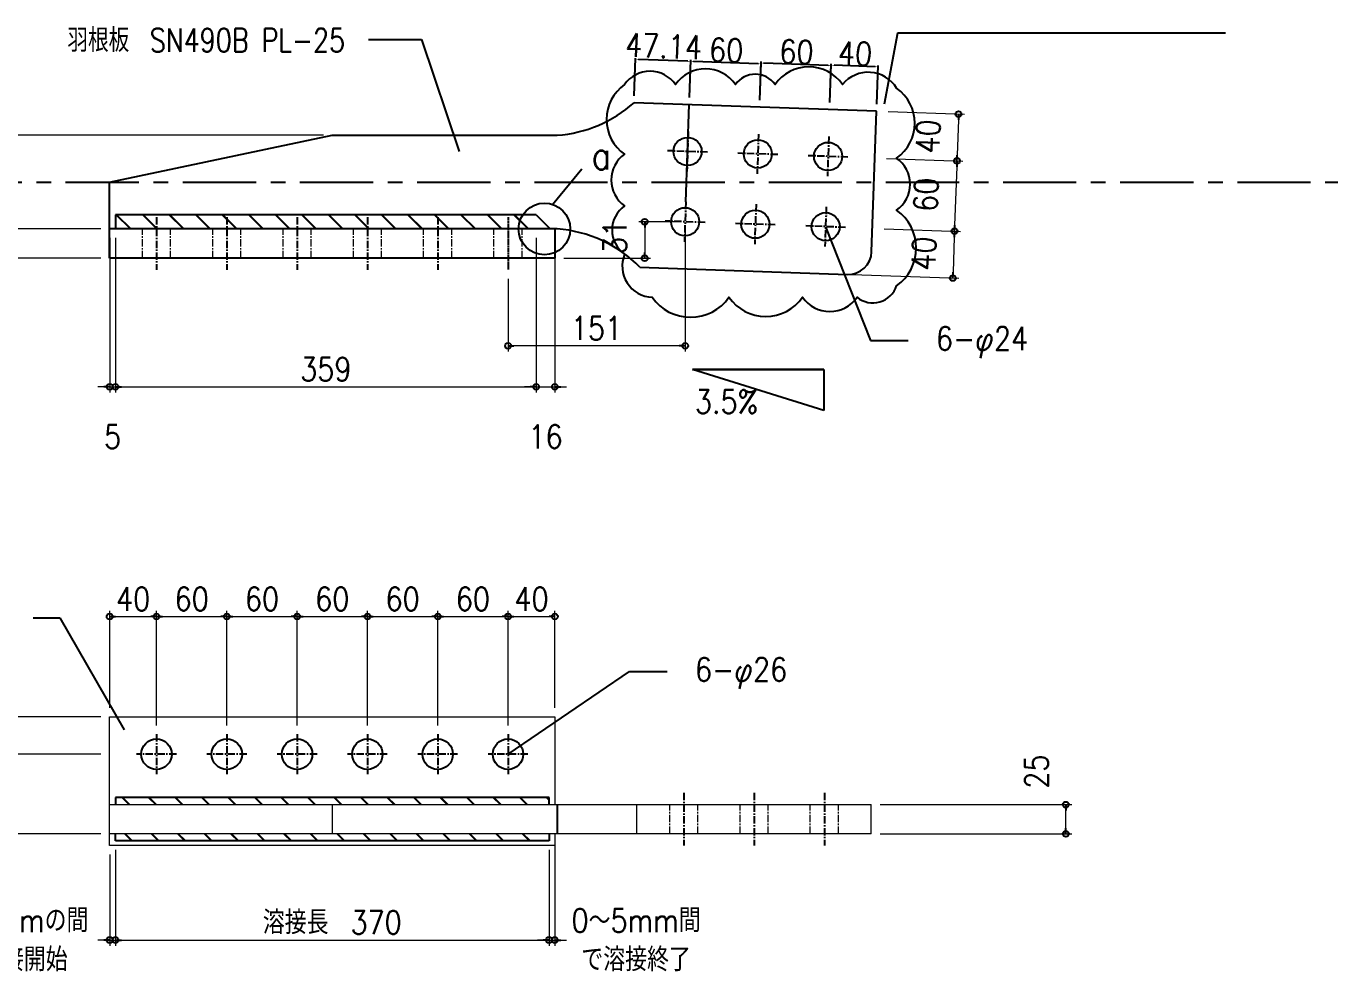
# Model space of a CAD drawing. Extents: x 89504 to 820828, y -112826 to 219894.
# Drawn here: x 811983 to 813096, y -112170 to -111360 of the extents above; entities that cross this region are included whole.
import ezdxf
from ezdxf.enums import TextEntityAlignment as Align

# ---------------------------------------------------------------- set-up
doc = ezdxf.new("R2010")
doc.units = 0
doc.header["$MEASUREMENT"] = 0
for name, pattern in [('CENTER', [2, 1.25, -0.25, 0.25, -0.25]), ('CENTER1', [10, 6.25, -1.25, 1.25, -1.25]), ('DUMMY', [0])]:
    doc.linetypes.add(name, pattern=pattern)
doc.layers.get('0').update_dxf_attribs({"color": 3, "linetype": 'CONTINUOUS'})
doc.layers.get('Defpoints').update_dxf_attribs({"linetype": 'CONTINUOUS'})
for name, color, linetype in [('00_修正第五回', 2, 'CONTINUOUS'), ('寸法', 4, 'CONTINUOUS'), ('金物', 7, 'CONTINUOUS')]:
    doc.layers.add(name, color=color, linetype=linetype)
doc.layers.add('_1-F_ADDL', color=8, linetype='DUMMY', plot=False)
doc.styles.add('DRACAD', font='txt', dxfattribs={"width": 0.85, "bigfont": 'extfont2'})
doc.styles.add('KANJI', font='simplex.shx', dxfattribs={"width": 0.7, "bigfont": 'extfont2.shx'})
doc.styles.add('S020', font='simplex.shx', dxfattribs={"width": 0.8, "height": 100, "bigfont": 'extfont2.shx'})
doc.styles.get("Standard").update_dxf_attribs({"font": 'arial.ttf'})
doc.dimstyles.new('ISO-25', dxfattribs={"dimtxt": 2.5, "dimasz": 2.5, "dimexe": 1.25, "dimexo": 0.625, "dimtad": 1, "dimdec": 4, "dimdsep": 46, "dimtxsty": 'Standard', "dimcen": 2.5, "dimadec": 0, "dimazin": 0, "dimtfac": 1, "dimtdec": 4, "dimtmove": 0, "dimatfit": 3, "dimfxl": 1, "dimtolj": 1, "dimtzin": 0, "dimarcsym": 0})
doc.dimstyles.new('S5', dxfattribs={"dimscale": 5, "dimtxt": 4, "dimasz": 1, "dimexe": 1, "dimexo": 1.5, "dimgap": 1, "dimtad": 1, "dimtxsty": 'KANJI', "dimblk": 'ORIGIN', "dimcen": 0, "dimclrd": 256, "dimclre": 256, "dimclrt": 256, "dimadec": 0, "dimazin": 0, "dimtfac": 1, "dimtmove": 2, "dimatfit": 2, "dimfxl": 1, "dimtolj": 2, "dimlwd": 5, "dimlwe": 5, "dimarcsym": 0})

# ---------------------------------------------------------------- blocks, each defined once
blk = doc.blocks.new('_ORIGIN')
at = {"color": 0, "linetype": 'ByBlock'}
blk.add_line((0, 0), (-1, 0), dxfattribs=at)
blk.add_circle((0, 0), 0.5, dxfattribs=at)
blk = doc.blocks.new('*D235')
at = {"layer": 'Defpoints', "color": 0, "transparency": 16777216}
for p in [(812711.4, -111433), (812710, -111473), (812777.6, -111475.4)]:
    blk.add_point(p, dxfattribs=at)
at = {"layer": '寸法', "lineweight": 5, "transparency": 16777216}
for p, q in [((812718.8, -111433.3), (812784, -111435.6)), ((812778.8, -111440.4), (812777.7, -111470.4)), ((812717.5, -111473.3), (812782.6, -111475.5))]:
    blk.add_line(p, q, dxfattribs=at)
at = {"layer": '寸法', "lineweight": 5, "transparency": 16777216, "xscale": 5, "yscale": 5, "zscale": 5}
for p, rotation in [((812779, -111435.4), 87.99999999978769), ((812777.6, -111475.4), 267.9999999997877)]:
    blk.add_blockref('_ORIGIN', p, dxfattribs=dict(at, rotation=rotation))
at = {"layer": '寸法', "transparency": 16777216, "insert": (812752.9, -111454.5), "char_height": 20, "attachment_point": 5, "rotation": 88, "style": 'DRACAD'}
blk.add_mtext('\\A2;40', dxfattribs=at)
blk = doc.blocks.new('*D236')
at = {"layer": 'Defpoints', "color": 0, "transparency": 16777216}
for p in [(812707.9, -111533), (812664.1, -111571.5), (812774.1, -111575.3)]:
    blk.add_point(p, dxfattribs=at)
at = {"layer": '寸法', "lineweight": 5, "transparency": 16777216}
for p, q in [((812715.4, -111533.2), (812780.5, -111535.5)), ((812775.3, -111540.3), (812774.3, -111570.3)), ((812671.6, -111571.7), (812779.1, -111575.5))]:
    blk.add_line(p, q, dxfattribs=at)
at = {"layer": '寸法', "lineweight": 5, "transparency": 16777216, "xscale": 5, "yscale": 5, "zscale": 5}
for p, rotation in [((812775.5, -111535.3), 87.99999999978769), ((812774.1, -111575.3), 267.9999999997877)]:
    blk.add_blockref('_ORIGIN', p, dxfattribs=dict(at, rotation=rotation))
at = {"layer": '寸法', "transparency": 16777216, "insert": (812749.4, -111554.4), "char_height": 20, "attachment_point": 5, "rotation": 88, "style": 'DRACAD'}
blk.add_mtext('\\A2;40', dxfattribs=at)
blk = doc.blocks.new('*D241')
at = {"layer": 'Defpoints', "color": 0, "transparency": 16777216}
for p in [(812710, -111473), (812707.9, -111533), (812775.5, -111535.3)]:
    blk.add_point(p, dxfattribs=at)
at = {"layer": '寸法', "lineweight": 5, "transparency": 16777216}
for p, q in [((812717.5, -111473.3), (812782.6, -111475.5)), ((812777.4, -111480.4), (812775.6, -111530.3)), ((812715.4, -111533.2), (812780.5, -111535.5))]:
    blk.add_line(p, q, dxfattribs=at)
at = {"layer": '寸法', "lineweight": 5, "transparency": 16777216, "xscale": 5, "yscale": 5, "zscale": 5}
for p, rotation in [((812777.6, -111475.4), 87.99999999978769), ((812775.5, -111535.3), 267.9999999997877)]:
    blk.add_blockref('_ORIGIN', p, dxfattribs=dict(at, rotation=rotation))
at = {"layer": '寸法', "transparency": 16777216, "insert": (812751.2, -111504.2), "char_height": 20, "attachment_point": 5, "rotation": 88, "style": 'DRACAD'}
blk.add_mtext('\\A2;60', dxfattribs=at)
blk = doc.blocks.new('*D242')
at = {"layer": 'Defpoints', "color": 0, "transparency": 16777216}
for p in [(812704.5, -112024.6), (812870.6, -112024.6), (812704.5, -112049.6)]:
    blk.add_point(p, dxfattribs=at)
at = {"layer": '寸法', "lineweight": 5, "transparency": 16777216}
for p, q in [((812712, -112024.6), (812875.6, -112024.6)), ((812870.6, -112044.6), (812870.6, -112029.6)), ((812712, -112049.6), (812875.6, -112049.6))]:
    blk.add_line(p, q, dxfattribs=at)
at = {"layer": '寸法', "lineweight": 5, "transparency": 16777216, "xscale": 5, "yscale": 5, "zscale": 5}
for p, rotation in [((812870.6, -112024.6), 90), ((812870.6, -112049.6), 270)]:
    blk.add_blockref('_ORIGIN', p, dxfattribs=dict(at, rotation=rotation))
at = {"layer": '寸法', "transparency": 16777216, "insert": (812845.6, -111996.4), "char_height": 20, "attachment_point": 5, "rotation": 90, "style": 'DRACAD'}
blk.add_mtext('\\A2;25', dxfattribs=at)
blk = doc.blocks.new('*D243')
at = {"layer": 'Defpoints', "color": 0, "transparency": 16777216}
for p in [(811952.7, -111949.6), (812054.5, -111949.6), (812054.5, -111981.6)]:
    blk.add_point(p, dxfattribs=at)
at = {"layer": '寸法', "lineweight": 5, "transparency": 16777216}
for p, q in [((812047, -111949.6), (811947.7, -111949.6)), ((811952.7, -111976.6), (811952.7, -111954.6)), ((812047, -111981.6), (811947.7, -111981.6))]:
    blk.add_line(p, q, dxfattribs=at)
at = {"layer": '寸法', "lineweight": 5, "transparency": 16777216, "xscale": 5, "yscale": 5, "zscale": 5}
for p, rotation in [((811952.7, -111949.6), 90), ((811952.7, -111981.6), 270)]:
    blk.add_blockref('_ORIGIN', p, dxfattribs=dict(at, rotation=rotation))
at = {"layer": '寸法', "transparency": 16777216, "insert": (811926.4, -111954.5), "char_height": 20, "attachment_point": 5, "rotation": 90, "style": 'DRACAD'}
blk.add_mtext('\\A2;32', dxfattribs=at)
blk = doc.blocks.new('*D244')
at = {"layer": 'Defpoints', "color": 0, "transparency": 16777216}
for p in [(812054.5, -111981.6), (811952.7, -112049.6), (812054.5, -112049.6)]:
    blk.add_point(p, dxfattribs=at)
at = {"layer": '寸法', "lineweight": 5, "transparency": 16777216}
for p, q in [((812047, -111981.6), (811947.7, -111981.6)), ((811952.7, -111986.6), (811952.7, -112044.6)), ((812047, -112049.6), (811947.7, -112049.6))]:
    blk.add_line(p, q, dxfattribs=at)
at = {"layer": '寸法', "lineweight": 5, "transparency": 16777216, "xscale": 5, "yscale": 5, "zscale": 5}
for p, rotation in [((811952.7, -111981.6), 90), ((811952.7, -112049.6), 270)]:
    blk.add_blockref('_ORIGIN', p, dxfattribs=dict(at, rotation=rotation))
at = {"layer": '寸法', "transparency": 16777216, "insert": (811926.4, -112011.1), "char_height": 20, "attachment_point": 5, "rotation": 90, "style": 'DRACAD'}
blk.add_mtext('\\A2;68', dxfattribs=at)
blk = doc.blocks.new('*D272')
at = {"layer": 'Defpoints', "color": 0, "linetype": 'Continuous', "transparency": 16777216}
for p in [(812054.5, -112059.6), (812059.5, -112059.6), (812059.5, -112140.1)]:
    blk.add_point(p, dxfattribs=at)
at = {"layer": '寸法', "linetype": 'Continuous', "lineweight": 5, "transparency": 16777216}
for p, q in [((812054.5, -112067.1), (812054.5, -112145.1)), ((812059.5, -112067.1), (812059.5, -112145.1)), ((812049.5, -112140.1), (812044.5, -112140.1)), ((812054.5, -112140.1), (812059.5, -112140.1)), ((812064.5, -112140.1), (812069.5, -112140.1))]:
    blk.add_line(p, q, dxfattribs=at)
at = {"layer": '寸法', "linetype": 'Continuous', "lineweight": 5, "transparency": 16777216, "xscale": 5, "yscale": 5, "zscale": 5}
blk.add_blockref('_ORIGIN', (812054.5, -112140.1), dxfattribs=at)
at = {"layer": '寸法', "linetype": 'Continuous', "lineweight": 5, "transparency": 16777216, "xscale": 5, "yscale": 5, "zscale": 5, "rotation": 180}
blk.add_blockref('_ORIGIN', (812059.5, -112140.1), dxfattribs=at)
at = {"layer": '寸法', "linetype": 'Continuous', "transparency": 16777216, "insert": (811971.9, -112140.1), "char_height": 20, "attachment_point": 5, "style": 'DRACAD'}
blk.add_mtext('\\A2;0～5mmの間\\Pで溶接開始', dxfattribs=at)
blk = doc.blocks.new('*D273')
at = {"layer": 'Defpoints', "color": 0, "linetype": 'Continuous', "transparency": 16777216}
for p in [(812059.5, -112055.6), (812429.5, -112055.6), (812429.5, -112140.1)]:
    blk.add_point(p, dxfattribs=at)
at = {"layer": '寸法', "linetype": 'Continuous', "lineweight": 5, "transparency": 16777216}
for p, q in [((812059.5, -112063.1), (812059.5, -112145.1)), ((812429.5, -112063.1), (812429.5, -112145.1)), ((812064.5, -112140.1), (812424.5, -112140.1))]:
    blk.add_line(p, q, dxfattribs=at)
at = {"layer": '寸法', "linetype": 'Continuous', "lineweight": 5, "transparency": 16777216, "xscale": 5, "yscale": 5, "zscale": 5, "rotation": 180}
blk.add_blockref('_ORIGIN', (812059.5, -112140.1), dxfattribs=at)
at = {"layer": '寸法', "linetype": 'Continuous', "lineweight": 5, "transparency": 16777216, "xscale": 5, "yscale": 5, "zscale": 5}
blk.add_blockref('_ORIGIN', (812429.5, -112140.1), dxfattribs=at)
at = {"layer": '寸法', "linetype": 'Continuous', "transparency": 16777216, "insert": (812244.5, -112125.1), "char_height": 20, "attachment_point": 5, "style": 'DRACAD'}
blk.add_mtext('\\A2;溶接長\u3000370', dxfattribs=at)
blk = doc.blocks.new('*D274')
at = {"layer": 'Defpoints', "color": 0, "linetype": 'Continuous', "transparency": 16777216}
for p in [(812429.5, -112055.6), (812434.5, -112049.6), (812434.5, -112140.1)]:
    blk.add_point(p, dxfattribs=at)
at = {"layer": '寸法', "linetype": 'Continuous', "lineweight": 5, "transparency": 16777216}
for p, q in [((812429.5, -112063.1), (812429.5, -112145.1)), ((812434.5, -112057.1), (812434.5, -112145.1)), ((812424.5, -112140.1), (812419.5, -112140.1)), ((812429.5, -112140.1), (812434.5, -112140.1)), ((812439.5, -112140.1), (812444.5, -112140.1))]:
    blk.add_line(p, q, dxfattribs=at)
at = {"layer": '寸法', "linetype": 'Continuous', "lineweight": 5, "transparency": 16777216, "xscale": 5, "yscale": 5, "zscale": 5}
blk.add_blockref('_ORIGIN', (812429.5, -112140.1), dxfattribs=at)
at = {"layer": '寸法', "linetype": 'Continuous', "lineweight": 5, "transparency": 16777216, "xscale": 5, "yscale": 5, "zscale": 5, "rotation": 180}
blk.add_blockref('_ORIGIN', (812434.5, -112140.1), dxfattribs=at)
at = {"layer": '寸法', "linetype": 'Continuous', "transparency": 16777216, "insert": (812503.8, -112140.1), "char_height": 20, "attachment_point": 5, "style": 'DRACAD'}
blk.add_mtext('\\A2;0～5mm間\\Pで溶接終了', dxfattribs=at)
blk = doc.blocks.new('*D278')
at = {"layer": 'Defpoints', "color": 0, "linetype": 'Continuous', "transparency": 16777216}
for p in [(812094.5, -111864.1), (812054.5, -111949.6), (812094.5, -111964.6)]:
    blk.add_point(p, dxfattribs=at)
at = {"layer": '寸法', "linetype": 'Continuous', "lineweight": 5, "transparency": 16777216}
for p, q in [((812054.5, -111942.1), (812054.5, -111859.1)), ((812059.5, -111864.1), (812089.5, -111864.1)), ((812094.5, -111957.1), (812094.5, -111859.1))]:
    blk.add_line(p, q, dxfattribs=at)
at = {"layer": '寸法', "linetype": 'Continuous', "lineweight": 5, "transparency": 16777216, "xscale": 5, "yscale": 5, "zscale": 5, "rotation": 180}
blk.add_blockref('_ORIGIN', (812054.5, -111864.1), dxfattribs=at)
at = {"layer": '寸法', "linetype": 'Continuous', "lineweight": 5, "transparency": 16777216, "xscale": 5, "yscale": 5, "zscale": 5}
blk.add_blockref('_ORIGIN', (812094.5, -111864.1), dxfattribs=at)
at = {"layer": '寸法', "linetype": 'Continuous', "transparency": 16777216, "insert": (812074.5, -111849.1), "char_height": 20, "attachment_point": 5, "style": 'DRACAD'}
blk.add_mtext('\\A2;40', dxfattribs=at)
blk = doc.blocks.new('*D279')
at = {"layer": 'Defpoints', "color": 0, "linetype": 'Continuous', "transparency": 16777216}
for p in [(812154.5, -111864.1), (812094.5, -111964.6), (812154.5, -111964.6)]:
    blk.add_point(p, dxfattribs=at)
at = {"layer": '寸法', "linetype": 'Continuous', "lineweight": 5, "transparency": 16777216}
for p, q in [((812094.5, -111957.1), (812094.5, -111859.1)), ((812099.5, -111864.1), (812149.5, -111864.1)), ((812154.5, -111957.1), (812154.5, -111859.1))]:
    blk.add_line(p, q, dxfattribs=at)
at = {"layer": '寸法', "linetype": 'Continuous', "lineweight": 5, "transparency": 16777216, "xscale": 5, "yscale": 5, "zscale": 5, "rotation": 180}
blk.add_blockref('_ORIGIN', (812094.5, -111864.1), dxfattribs=at)
at = {"layer": '寸法', "linetype": 'Continuous', "lineweight": 5, "transparency": 16777216, "xscale": 5, "yscale": 5, "zscale": 5}
blk.add_blockref('_ORIGIN', (812154.5, -111864.1), dxfattribs=at)
at = {"layer": '寸法', "linetype": 'Continuous', "transparency": 16777216, "insert": (812124.5, -111849.1), "char_height": 20, "attachment_point": 5, "style": 'DRACAD'}
blk.add_mtext('\\A2;60', dxfattribs=at)
blk = doc.blocks.new('*D280')
at = {"layer": 'Defpoints', "color": 0, "linetype": 'Continuous', "transparency": 16777216}
for p in [(812214.5, -111864.1), (812154.5, -111964.6), (812214.5, -111964.6)]:
    blk.add_point(p, dxfattribs=at)
at = {"layer": '寸法', "linetype": 'Continuous', "lineweight": 5, "transparency": 16777216}
for p, q in [((812154.5, -111957.1), (812154.5, -111859.1)), ((812159.5, -111864.1), (812209.5, -111864.1)), ((812214.5, -111957.1), (812214.5, -111859.1))]:
    blk.add_line(p, q, dxfattribs=at)
at = {"layer": '寸法', "linetype": 'Continuous', "lineweight": 5, "transparency": 16777216, "xscale": 5, "yscale": 5, "zscale": 5, "rotation": 180}
blk.add_blockref('_ORIGIN', (812154.5, -111864.1), dxfattribs=at)
at = {"layer": '寸法', "linetype": 'Continuous', "lineweight": 5, "transparency": 16777216, "xscale": 5, "yscale": 5, "zscale": 5}
blk.add_blockref('_ORIGIN', (812214.5, -111864.1), dxfattribs=at)
at = {"layer": '寸法', "linetype": 'Continuous', "transparency": 16777216, "insert": (812184.5, -111849.1), "char_height": 20, "attachment_point": 5, "style": 'DRACAD'}
blk.add_mtext('\\A2;60', dxfattribs=at)
blk = doc.blocks.new('*D281')
at = {"layer": 'Defpoints', "color": 0, "linetype": 'Continuous', "transparency": 16777216}
for p in [(812274.5, -111864.1), (812214.5, -111964.6), (812274.5, -111964.6)]:
    blk.add_point(p, dxfattribs=at)
at = {"layer": '寸法', "linetype": 'Continuous', "lineweight": 5, "transparency": 16777216}
for p, q in [((812214.5, -111957.1), (812214.5, -111859.1)), ((812219.5, -111864.1), (812269.5, -111864.1)), ((812274.5, -111957.1), (812274.5, -111859.1))]:
    blk.add_line(p, q, dxfattribs=at)
at = {"layer": '寸法', "linetype": 'Continuous', "lineweight": 5, "transparency": 16777216, "xscale": 5, "yscale": 5, "zscale": 5, "rotation": 180}
blk.add_blockref('_ORIGIN', (812214.5, -111864.1), dxfattribs=at)
at = {"layer": '寸法', "linetype": 'Continuous', "lineweight": 5, "transparency": 16777216, "xscale": 5, "yscale": 5, "zscale": 5}
blk.add_blockref('_ORIGIN', (812274.5, -111864.1), dxfattribs=at)
at = {"layer": '寸法', "linetype": 'Continuous', "transparency": 16777216, "insert": (812244.5, -111849.1), "char_height": 20, "attachment_point": 5, "style": 'DRACAD'}
blk.add_mtext('\\A2;60', dxfattribs=at)
blk = doc.blocks.new('*D282')
at = {"layer": 'Defpoints', "color": 0, "linetype": 'Continuous', "transparency": 16777216}
for p in [(812334.5, -111864.1), (812274.5, -111964.6), (812334.5, -111964.6)]:
    blk.add_point(p, dxfattribs=at)
at = {"layer": '寸法', "linetype": 'Continuous', "lineweight": 5, "transparency": 16777216}
for p, q in [((812274.5, -111957.1), (812274.5, -111859.1)), ((812279.5, -111864.1), (812329.5, -111864.1)), ((812334.5, -111957.1), (812334.5, -111859.1))]:
    blk.add_line(p, q, dxfattribs=at)
at = {"layer": '寸法', "linetype": 'Continuous', "lineweight": 5, "transparency": 16777216, "xscale": 5, "yscale": 5, "zscale": 5, "rotation": 180}
blk.add_blockref('_ORIGIN', (812274.5, -111864.1), dxfattribs=at)
at = {"layer": '寸法', "linetype": 'Continuous', "lineweight": 5, "transparency": 16777216, "xscale": 5, "yscale": 5, "zscale": 5}
blk.add_blockref('_ORIGIN', (812334.5, -111864.1), dxfattribs=at)
at = {"layer": '寸法', "linetype": 'Continuous', "transparency": 16777216, "insert": (812304.5, -111849.1), "char_height": 20, "attachment_point": 5, "style": 'DRACAD'}
blk.add_mtext('\\A2;60', dxfattribs=at)
blk = doc.blocks.new('*D283')
at = {"layer": 'Defpoints', "color": 0, "linetype": 'Continuous', "transparency": 16777216}
for p in [(812394.5, -111864.1), (812334.5, -111964.6), (812394.5, -111964.6)]:
    blk.add_point(p, dxfattribs=at)
at = {"layer": '寸法', "linetype": 'Continuous', "lineweight": 5, "transparency": 16777216}
for p, q in [((812334.5, -111957.1), (812334.5, -111859.1)), ((812339.5, -111864.1), (812389.5, -111864.1)), ((812394.5, -111957.1), (812394.5, -111859.1))]:
    blk.add_line(p, q, dxfattribs=at)
at = {"layer": '寸法', "linetype": 'Continuous', "lineweight": 5, "transparency": 16777216, "xscale": 5, "yscale": 5, "zscale": 5, "rotation": 180}
blk.add_blockref('_ORIGIN', (812334.5, -111864.1), dxfattribs=at)
at = {"layer": '寸法', "linetype": 'Continuous', "lineweight": 5, "transparency": 16777216, "xscale": 5, "yscale": 5, "zscale": 5}
blk.add_blockref('_ORIGIN', (812394.5, -111864.1), dxfattribs=at)
at = {"layer": '寸法', "linetype": 'Continuous', "transparency": 16777216, "insert": (812364.5, -111849.1), "char_height": 20, "attachment_point": 5, "style": 'DRACAD'}
blk.add_mtext('\\A2;60', dxfattribs=at)
blk = doc.blocks.new('*D284')
at = {"layer": 'Defpoints', "color": 0, "linetype": 'Continuous', "transparency": 16777216}
for p in [(812434.5, -111864.1), (812434.5, -111949.6), (812394.5, -111964.6)]:
    blk.add_point(p, dxfattribs=at)
at = {"layer": '寸法', "linetype": 'Continuous', "lineweight": 5, "transparency": 16777216}
for p, q in [((812394.5, -111957.1), (812394.5, -111859.1)), ((812399.5, -111864.1), (812429.5, -111864.1)), ((812434.5, -111942.1), (812434.5, -111859.1))]:
    blk.add_line(p, q, dxfattribs=at)
at = {"layer": '寸法', "linetype": 'Continuous', "lineweight": 5, "transparency": 16777216, "xscale": 5, "yscale": 5, "zscale": 5, "rotation": 180}
blk.add_blockref('_ORIGIN', (812394.5, -111864.1), dxfattribs=at)
at = {"layer": '寸法', "linetype": 'Continuous', "lineweight": 5, "transparency": 16777216, "xscale": 5, "yscale": 5, "zscale": 5}
blk.add_blockref('_ORIGIN', (812434.5, -111864.1), dxfattribs=at)
at = {"layer": '寸法', "linetype": 'Continuous', "transparency": 16777216, "insert": (812414.5, -111849.1), "char_height": 20, "attachment_point": 5, "style": 'DRACAD'}
blk.add_mtext('\\A2;40', dxfattribs=at)
blk = doc.blocks.new('*D285')
at = {"layer": 'Defpoints', "color": 0, "linetype": 'Continuous', "transparency": 16777216}
for p in [(812054.5, -111533.4), (812059.5, -111552.4), (812059.5, -111668.1)]:
    blk.add_point(p, dxfattribs=at)
at = {"layer": '寸法', "linetype": 'Continuous', "lineweight": 5, "transparency": 16777216}
for p, q in [((812054.5, -111540.9), (812054.5, -111673.1)), ((812059.5, -111559.9), (812059.5, -111673.1)), ((812049.5, -111668.1), (812044.5, -111668.1)), ((812054.5, -111668.1), (812059.5, -111668.1)), ((812064.5, -111668.1), (812069.5, -111668.1))]:
    blk.add_line(p, q, dxfattribs=at)
at = {"layer": '寸法', "linetype": 'Continuous', "lineweight": 5, "transparency": 16777216, "xscale": 5, "yscale": 5, "zscale": 5}
blk.add_blockref('_ORIGIN', (812054.5, -111668.1), dxfattribs=at)
at = {"layer": '寸法', "linetype": 'Continuous', "lineweight": 5, "transparency": 16777216, "xscale": 5, "yscale": 5, "zscale": 5, "rotation": 180}
blk.add_blockref('_ORIGIN', (812059.5, -111668.1), dxfattribs=at)
at = {"layer": '寸法', "linetype": 'Continuous', "transparency": 16777216, "insert": (812057, -111710.6), "char_height": 20, "attachment_point": 5, "style": 'DRACAD'}
blk.add_mtext('\\A2;5', dxfattribs=at)
blk = doc.blocks.new('*D286')
at = {"layer": 'Defpoints', "color": 0, "linetype": 'Continuous', "transparency": 16777216}
for p in [(812059.5, -111533.4), (812418.5, -111533.4), (812418.5, -111668.1)]:
    blk.add_point(p, dxfattribs=at)
at = {"layer": '寸法', "linetype": 'Continuous', "lineweight": 5, "transparency": 16777216}
for p, q in [((812059.5, -111540.9), (812059.5, -111673.1)), ((812418.5, -111540.9), (812418.5, -111673.1)), ((812064.5, -111668.1), (812413.5, -111668.1))]:
    blk.add_line(p, q, dxfattribs=at)
at = {"layer": '寸法', "linetype": 'Continuous', "lineweight": 5, "transparency": 16777216, "xscale": 5, "yscale": 5, "zscale": 5, "rotation": 180}
blk.add_blockref('_ORIGIN', (812059.5, -111668.1), dxfattribs=at)
at = {"layer": '寸法', "linetype": 'Continuous', "lineweight": 5, "transparency": 16777216, "xscale": 5, "yscale": 5, "zscale": 5}
blk.add_blockref('_ORIGIN', (812418.5, -111668.1), dxfattribs=at)
at = {"layer": '寸法', "linetype": 'Continuous', "transparency": 16777216, "insert": (812239, -111653.1), "char_height": 20, "attachment_point": 5, "style": 'DRACAD'}
blk.add_mtext('\\A2;359', dxfattribs=at)
blk = doc.blocks.new('*D287')
at = {"layer": 'Defpoints', "color": 0, "linetype": 'Continuous', "transparency": 16777216}
for p in [(812418.5, -111533.4), (812434.5, -111533.4), (812434.5, -111668.1)]:
    blk.add_point(p, dxfattribs=at)
at = {"layer": '寸法', "linetype": 'Continuous', "lineweight": 5, "transparency": 16777216}
for p, q in [((812418.5, -111540.9), (812418.5, -111673.1)), ((812434.5, -111540.9), (812434.5, -111673.1)), ((812413.5, -111668.1), (812408.5, -111668.1)), ((812418.5, -111668.1), (812434.5, -111668.1)), ((812439.5, -111668.1), (812444.5, -111668.1))]:
    blk.add_line(p, q, dxfattribs=at)
at = {"layer": '寸法', "linetype": 'Continuous', "lineweight": 5, "transparency": 16777216, "xscale": 5, "yscale": 5, "zscale": 5}
blk.add_blockref('_ORIGIN', (812418.5, -111668.1), dxfattribs=at)
at = {"layer": '寸法', "linetype": 'Continuous', "lineweight": 5, "transparency": 16777216, "xscale": 5, "yscale": 5, "zscale": 5, "rotation": 180}
blk.add_blockref('_ORIGIN', (812434.5, -111668.1), dxfattribs=at)
at = {"layer": '寸法', "linetype": 'Continuous', "transparency": 16777216, "insert": (812426.5, -111710.6), "char_height": 20, "attachment_point": 5, "style": 'DRACAD'}
blk.add_mtext('\\A2;16', dxfattribs=at)
blk = doc.blocks.new('*D254')
at = {"layer": 'Defpoints', "color": 0, "transparency": 16777216}
for p in [(812545.6, -111527.3), (812394.5, -111568.4), (812394.5, -111633.1)]:
    blk.add_point(p, dxfattribs=at)
at = {"layer": '寸法', "lineweight": 5, "transparency": 16777216}
for p, q in [((812545.6, -111534.8), (812545.6, -111638.1)), ((812394.5, -111575.9), (812394.5, -111638.1)), ((812540.6, -111633.1), (812399.5, -111633.1))]:
    blk.add_line(p, q, dxfattribs=at)
at = {"layer": '寸法', "lineweight": 5, "transparency": 16777216, "xscale": 5, "yscale": 5, "zscale": 5, "rotation": 180}
blk.add_blockref('_ORIGIN', (812394.5, -111633.1), dxfattribs=at)
at = {"layer": '寸法', "lineweight": 5, "transparency": 16777216, "xscale": 5, "yscale": 5, "zscale": 5}
blk.add_blockref('_ORIGIN', (812545.6, -111633.1), dxfattribs=at)
at = {"layer": '寸法', "transparency": 16777216, "insert": (812470, -111618.1), "char_height": 20, "attachment_point": 5, "style": 'DRACAD'}
blk.add_mtext('\\A2;151', dxfattribs=at)
blk = doc.blocks.new('*D255')
at = {"layer": 'Defpoints', "color": 0, "transparency": 16777216}
for p in [(812545.6, -111527.3), (812434.5, -111558.4), (812511.1, -111558.4)]:
    blk.add_point(p, dxfattribs=at)
at = {"layer": '寸法', "lineweight": 5, "transparency": 16777216}
for p, q in [((812538.1, -111527.3), (812506.1, -111527.3)), ((812511.1, -111532.3), (812511.1, -111553.4)), ((812442, -111558.4), (812516.1, -111558.4))]:
    blk.add_line(p, q, dxfattribs=at)
at = {"layer": '寸法', "lineweight": 5, "transparency": 16777216, "xscale": 5, "yscale": 5, "zscale": 5}
for p, rotation in [((812511.1, -111527.3), 90), ((812511.1, -111558.4), 270)]:
    blk.add_blockref('_ORIGIN', p, dxfattribs=dict(at, rotation=rotation))
at = {"layer": '寸法', "transparency": 16777216, "insert": (812485.6, -111540.2), "char_height": 20, "attachment_point": 5, "rotation": 90, "style": 'DRACAD'}
blk.add_mtext('\\A2;31', dxfattribs=at)
blk = doc.blocks.new('*D270')
at = {"layer": 'Defpoints', "color": 0, "transparency": 16777216}
for p in [(811952.7, -111453.4), (812244.5, -111453.4), (812054.5, -111533.4)]:
    blk.add_point(p, dxfattribs=at)
at = {"layer": '寸法', "lineweight": 5, "transparency": 16777216}
for p, q in [((812237, -111453.4), (811947.7, -111453.4)), ((811952.7, -111528.4), (811952.7, -111458.4)), ((812047, -111533.4), (811947.7, -111533.4))]:
    blk.add_line(p, q, dxfattribs=at)
at = {"layer": '寸法', "lineweight": 5, "transparency": 16777216, "xscale": 5, "yscale": 5, "zscale": 5}
for p, rotation in [((811952.7, -111453.4), 90), ((811952.7, -111533.4), 270)]:
    blk.add_blockref('_ORIGIN', p, dxfattribs=dict(at, rotation=rotation))
at = {"layer": '寸法', "transparency": 16777216, "insert": (811926.4, -111459.5), "char_height": 20, "attachment_point": 5, "rotation": 90, "style": 'DRACAD'}
blk.add_mtext('\\A2;80', dxfattribs=at)
blk = doc.blocks.new('*D271')
at = {"layer": 'Defpoints', "color": 0, "transparency": 16777216}
for p in [(811952.7, -111533.4), (812054.5, -111533.4), (812054.5, -111558.4)]:
    blk.add_point(p, dxfattribs=at)
at = {"layer": '寸法', "lineweight": 5, "transparency": 16777216}
for p, q in [((812047, -111533.4), (811947.7, -111533.4)), ((811952.7, -111553.4), (811952.7, -111538.4)), ((812047, -111558.4), (811947.7, -111558.4))]:
    blk.add_line(p, q, dxfattribs=at)
at = {"layer": '寸法', "lineweight": 5, "transparency": 16777216, "xscale": 5, "yscale": 5, "zscale": 5}
for p, rotation in [((811952.7, -111533.4), 90), ((811952.7, -111558.4), 270)]:
    blk.add_blockref('_ORIGIN', p, dxfattribs=dict(at, rotation=rotation))
at = {"layer": '寸法', "transparency": 16777216, "insert": (811927.7, -111564.2), "char_height": 20, "attachment_point": 5, "rotation": 90, "style": 'DRACAD'}
blk.add_mtext('\\A2;25', dxfattribs=at)
blk = doc.blocks.new('*D335')
at = {"layer": 'Defpoints', "color": 0, "transparency": 16777216}
for p in [(812670.4, -111393.7), (812669, -111431.5), (812709, -111432.9)]:
    blk.add_point(p, dxfattribs=at)
at = {"layer": '寸法', "color": 0, "lineweight": -2, "transparency": 16777216}
for p, q in [((812669.2, -111425.5), (812670.4, -111392.5)), ((812707.8, -111395), (812672.8, -111393.8)), ((812709.2, -111426.9), (812710.4, -111393.9))]:
    blk.add_line(p, q, dxfattribs=at)
at = {"layer": '寸法', "color": 0, "transparency": 16777216}
for points in [[(812672.9, -111393.4), (812672.8, -111394.2), (812670.4, -111393.7)], [(812707.8, -111394.6), (812707.8, -111395.4), (812710.3, -111395.1)]]:
    blk.add_solid(points, dxfattribs=at)
at = {"layer": '寸法', "color": 0, "transparency": 16777216, "insert": (812690.7, -111383.8), "char_height": 20, "attachment_point": 5, "rotation": 358, "style": 'DRACAD'}
blk.add_mtext('\\A1;40', dxfattribs=at)
blk = doc.blocks.new('*D336')
at = {"layer": 'Defpoints', "color": 0, "transparency": 16777216}
for p in [(812610.4, -111391.9), (812609.1, -111429.4), (812669, -111431.5)]:
    blk.add_point(p, dxfattribs=at)
at = {"layer": '寸法', "color": 0, "lineweight": -2, "transparency": 16777216}
for p, q in [((812609.3, -111423.5), (812610.4, -111390.6)), ((812667.8, -111393.9), (812612.9, -111391.9)), ((812669.2, -111425.5), (812670.4, -111392.7))]:
    blk.add_line(p, q, dxfattribs=at)
at = {"layer": '寸法', "color": 0, "transparency": 16777216}
for points in [[(812612.9, -111391.5), (812612.9, -111392.4), (812610.4, -111391.9)], [(812667.9, -111393.4), (812667.8, -111394.3), (812670.3, -111393.9)]]:
    blk.add_solid(points, dxfattribs=at)
at = {"layer": '寸法', "color": 0, "transparency": 16777216, "insert": (812640.7, -111382.3), "char_height": 20, "attachment_point": 5, "rotation": 358, "style": 'DRACAD'}
blk.add_mtext('\\A1;60', dxfattribs=at)
blk = doc.blocks.new('*D337')
at = {"layer": 'Defpoints', "color": 0, "transparency": 16777216}
for p in [(812550.4, -111390.5), (812549.1, -111427.4), (812609.1, -111429.4)]:
    blk.add_point(p, dxfattribs=at)
at = {"layer": '寸法', "color": 0, "lineweight": -2, "transparency": 16777216}
for p, q in [((812549.3, -111421.4), (812550.4, -111389.2)), ((812607.9, -111392.5), (812552.9, -111390.6)), ((812609.3, -111423.5), (812610.4, -111391.3))]:
    blk.add_line(p, q, dxfattribs=at)
at = {"layer": '寸法', "color": 0, "transparency": 16777216}
for points in [[(812552.9, -111390.1), (812552.9, -111391), (812550.4, -111390.5)], [(812607.9, -111392.1), (812607.8, -111392.9), (812610.4, -111392.6)]]:
    blk.add_solid(points, dxfattribs=at)
at = {"layer": '寸法', "color": 0, "transparency": 16777216, "insert": (812580.7, -111380.9), "char_height": 20, "attachment_point": 5, "rotation": 358, "style": 'DRACAD'}
blk.add_mtext('\\A1;60', dxfattribs=at)
blk = doc.blocks.new('*D338')
at = {"layer": 'Defpoints', "color": 0, "transparency": 16777216}
for p in [(812503.3, -111388.8), (812502, -111425.7), (812549.1, -111427.4)]:
    blk.add_point(p, dxfattribs=at)
at = {"layer": '寸法', "color": 0, "lineweight": -2, "transparency": 16777216}
for p, q in [((812502.2, -111419.7), (812503.3, -111387.6)), ((812547.9, -111390.4), (812505.8, -111388.9)), ((812549.3, -111421.4), (812550.4, -111389.2))]:
    blk.add_line(p, q, dxfattribs=at)
at = {"layer": '寸法', "color": 0, "transparency": 16777216}
for points in [[(812505.8, -111388.5), (812505.8, -111389.3), (812503.3, -111388.8)], [(812547.9, -111390), (812547.9, -111390.8), (812550.4, -111390.5)]]:
    blk.add_solid(points, dxfattribs=at)
at = {"layer": '寸法', "color": 0, "transparency": 16777216, "insert": (812527.3, -111377.5), "char_height": 20, "attachment_point": 5, "rotation": 358, "style": 'DRACAD'}
blk.add_mtext('\\A1;47.14', dxfattribs=at)

msp = doc.modelspace()

# ---------------------------------------------------------------- hatches: boundary and pattern name
at = {"layer": '金物', "ltscale": 6}
h = msp.add_hatch(dxfattribs=at)
h.set_pattern_fill('JIS_LC_20', color=256, scale=0.8, angle=90)
h.set_pattern_definition([(135, (810150.459, -114612.432), (-11.31371, -11.31371), []), (135, (810150.459, -114612.112), (-11.31371, -11.31371), [])])
h.paths.add_polyline_path([(812238.45897, -111533.43157), (812059.45897, -111533.43157), (812059.45897, -111521.43157), (812238.45897, -111521.43157)])
h.paths.add_polyline_path([(812418.45897, -111533.43157), (812238.45897, -111533.43157), (812238.45897, -111521.43157), (812418.45897, -111521.43157)])
h.paths.add_polyline_path([(812416.45897, -111533.43157), (812418.45897, -111527.43157)], flags=17)
h = msp.add_hatch(dxfattribs=at)
h.set_pattern_fill('JIS_LC_20', color=256, scale=0.8, angle=90)
h.set_pattern_definition([(135, (810149.459, -115103.574), (-11.31371, -11.31371), []), (135, (810149.459, -115103.254), (-11.31371, -11.31371), [])])
h.paths.add_polyline_path([(812237.45897, -112024.57408), (812059.45897, -112024.57408), (812059.45897, -112018.57408), (812237.45897, -112018.57408)])
h.paths.add_polyline_path([(812420.45897, -112024.57408), (812237.45897, -112024.57408), (812237.45897, -112018.57408), (812420.45897, -112018.57408)])
h.paths.add_polyline_path([(812429.45897, -112024.57408), (812420.45897, -112024.57408), (812420.45897, -112018.57408), (812429.45897, -112018.57408)])
h = msp.add_hatch(dxfattribs=at)
h.set_pattern_fill('JIS_LC_20', color=256, scale=0.8, angle=90)
h.set_pattern_definition([(135, (810149.459, -115109.574), (-11.31371, -11.31371), []), (135, (810149.459, -115109.254), (-11.31371, -11.31371), [])])
h.paths.add_polyline_path([(812237.45897, -112049.57408), (812059.45897, -112049.57408), (812059.45897, -112055.57408), (812237.45897, -112055.57408)])
h.paths.add_polyline_path([(812420.45897, -112049.57408), (812237.45897, -112049.57408), (812237.45897, -112055.57408), (812420.45897, -112055.57408)])
h.paths.add_polyline_path([(812429.45897, -112049.57408), (812420.45897, -112049.57408), (812420.45897, -112055.57408), (812429.45897, -112055.57408)])

# ---------------------------------------------------------------- linework, layer by layer
at = {"layer": '00_修正第五回'}
for p, q in [((812726.87523, -111366.45498), (812715.6187, -111426.96752)), ((813006.69192, -111366.45498), (812726.87523, -111366.45498)), ((812665.54034, -111531.47978), (812703.84136, -111628.6888)), ((812703.84136, -111628.6888), (812735.98875, -111628.6888))]:
    msp.add_line(p, q, dxfattribs=at)
msp.add_lwpolyline([(812493.99863, -111410.20671, 0.52056705), (812493.99863, -111469.68525, 0.52056705), (812493.99863, -111513.75703, 0.52056705), (812493.99863, -111554.91836, 0.52056705), (812517.50863, -111591.76074, 0.52056705), (812583.03086, -111591.76074, 0.52056705), (812645.78098, -111591.76074, 0.52056705), (812692.42344, -111591.76074, 0.52056705), (812726.12605, -111581.91648, 0.52056705), (812726.12605, -111517.41867, 0.52056705), (812726.12605, -111472.98575, 0.52056705), (812726.12605, -111413.40752, 0.52056705), (812679.98555, -111410.20671, 0.52056705), (812622.34117, -111410.20671, 0.52056705), (812588.61211, -111410.20671, 0.52056705), (812537.44071, -111410.20671, 0.52056705)], format="xyb", close=True, dxfattribs=at)
for centre in [(812547.70741, -111467.32839), (812607.67086, -111469.42236), (812667.63431, -111471.51633), (812545.61344, -111527.29184), (812605.57689, -111529.38581), (812665.54034, -111531.47978)]:
    msp.add_circle(centre, 12, dxfattribs=at)
at = {"layer": '_1-F_ADDL'}
msp.add_line((812546.20673, -111510.3022), (812549.10339, -111427.35276), dxfattribs=at)
at = {"layer": '寸法'}
for p, q in [((812275.26294, -111371.85847), (812320.76362, -111371.85847)), ((812320.76362, -111371.85847), (812352.88153, -111467.47046)), ((811989.27252, -111865.13396), (812012.02285, -111865.13396)), ((812012.02285, -111865.13396), (812066.8911, -111960.74594)), ((812394.45897, -111981.57408), (812498.21872, -111910.98372)), ((812498.21872, -111910.98372), (812530.36611, -111910.98372))]:
    msp.add_line(p, q, dxfattribs=at)
at = {"layer": '寸法', "linetype": 'CENTER', "ltscale": 5}
for p, q in [((812548.3007, -111450.33875), (812547.11412, -111484.31803)), ((812608.26415, -111452.43272), (812607.07757, -111486.412)), ((812668.2276, -111454.52669), (812667.04102, -111488.50597)), ((812564.69706, -111467.92168), (812530.71777, -111466.7351)), ((812564.69706, -111467.92168), (812530.71777, -111466.7351)), ((812624.66051, -111470.01565), (812590.68122, -111468.82907)), ((812684.62396, -111472.10962), (812650.64467, -111470.92304)), ((812546.20673, -111510.3022), (812545.02015, -111544.28148)), ((812606.17018, -111512.39617), (812604.9836, -111546.37545)), ((812666.13363, -111514.49014), (812664.94705, -111548.46942)), ((812562.60309, -111527.88513), (812528.6238, -111526.69855)), ((812622.56654, -111529.9791), (812588.58725, -111528.79252)), ((812682.52999, -111532.07307), (812648.5507, -111530.88649))]:
    msp.add_line(p, q, dxfattribs=at)
at = {"layer": '寸法', "ltscale": 4}
msp.add_line((812432.56494, -111512.53466), (812457.60185, -111482.1475), dxfattribs=at)
at = {"layer": '寸法', "linetype": 'CENTER1', "ltscale": 10}
msp.add_line((811816.92787, -111493.43157), (814230.10203, -111493.43157), dxfattribs=at)
at = {"layer": '寸法', "linetype": 'CENTER1'}
for p, q in [((812094.45897, -111523.43157), (812094.45897, -111568.43157)), ((812154.45897, -111523.43157), (812154.45897, -111568.43157)), ((812214.45897, -111523.43157), (812214.45897, -111568.43157)), ((812274.45897, -111523.43157), (812274.45897, -111568.43157)), ((812334.45897, -111523.43157), (812334.45897, -111568.43157)), ((812094.45897, -111964.57408), (812094.45897, -111998.57408)), ((812154.45897, -111964.57408), (812154.45897, -111998.57408)), ((812214.45897, -111964.57408), (812214.45897, -111998.57408)), ((812274.45897, -111964.57408), (812274.45897, -111998.57408)), ((812334.45897, -111964.57408), (812334.45897, -111998.57408)), ((812394.45897, -111964.57408), (812394.45897, -111998.57408)), ((812111.45897, -111981.57408), (812077.45897, -111981.57408)), ((812171.45897, -111981.57408), (812137.45897, -111981.57408)), ((812231.45897, -111981.57408), (812197.45897, -111981.57408)), ((812291.45897, -111981.57408), (812257.45897, -111981.57408)), ((812351.45897, -111981.57408), (812317.45897, -111981.57408)), ((812411.45897, -111981.57408), (812377.45897, -111981.57408)), ((812544.45897, -112014.57408), (812544.45897, -112059.57408)), ((812604.45897, -112014.57408), (812604.45897, -112059.57408)), ((812664.45897, -112014.57408), (812664.45897, -112059.57408))]:
    msp.add_line(p, q, dxfattribs=at)
at = {"layer": '寸法', "linetype": 'CENTER1', "ltscale": 0.3}
msp.add_line((812394.45897, -111523.43157), (812394.45897, -111568.43157), dxfattribs=at)
at = {"layer": '寸法', "linetype": 'Continuous'}
for p, q in [((812663.90501, -111653.27018), (812551.9214, -111653.27018)), ((812551.9214, -111653.27018), (812663.90501, -111653.27018)), ((812663.90501, -111688.31392), (812551.9214, -111653.27018)), ((812663.90501, -111653.27018), (812663.90501, -111688.31392))]:
    msp.add_line(p, q, dxfattribs=at)
msp.add_circle((812425.55897, -111533.43157), 22.04007, dxfattribs=at)
at = {"layer": '金物'}
for p, q in [((812709.00592, -111432.93668), (812501.9905, -111425.70754)), ((812704.81798, -111552.86366), (812709.00592, -111432.93668)), ((812709.00592, -111432.93668), (812709.00592, -111432.93668)), ((812054.45897, -111493.43157), (812244.45897, -111453.43157)), ((812054.45897, -111493.43157), (812244.45897, -111453.43157)), ((812244.45897, -111453.43157), (812244.45897, -111453.43157)), ((812244.45897, -111453.43157), (812436.45897, -111453.43157)), ((812054.45897, -111558.43157), (812054.45897, -111493.43157)), ((812054.45897, -111493.43157), (812054.45897, -111493.43157)), ((812418.45897, -111521.43157), (812059.45897, -111521.43157)), ((812436.45897, -111533.43157), (812054.45897, -111533.43157)), ((812054.45897, -111533.43157), (812054.45897, -111533.43157)), ((812434.45897, -111533.43157), (812434.45897, -111533.43157)), ((812434.45897, -111533.43157), (812434.45897, -111558.43157)), ((812434.45897, -111558.43157), (812054.45897, -111558.43157)), ((812054.45897, -111558.43157), (812054.45897, -111558.43157)), ((812434.45897, -111558.43157), (812434.45897, -111558.43157)), ((812434.45897, -111558.43157), (812434.45897, -111558.43157)), ((812507.04189, -111565.96927), (812684.13218, -111572.1534)), ((812704.11999, -111572.85139), (812704.11999, -111572.85139)), ((812429.45897, -112018.57408), (812059.45897, -112018.57408)), ((812429.45897, -112024.57408), (812429.45897, -112018.57408)), ((812429.45897, -112055.57408), (812059.45897, -112055.57408)), ((812429.45897, -112049.57408), (812429.45897, -112055.57408))]:
    msp.add_line(p, q, dxfattribs=at)
at = {"layer": '金物', "lineweight": 18}
for p, q in [((812436.45897, -111453.43157), (812244.45897, -111453.43157)), ((812054.45897, -111493.43157), (812054.45897, -111533.43157)), ((812054.45897, -111533.43157), (812054.45897, -111558.43157)), ((812436.45897, -111533.43157), (812054.45897, -111533.43157)), ((812434.45897, -111558.43157), (812434.45897, -111533.43157)), ((812054.45897, -111558.43157), (812434.45897, -111558.43157)), ((812054.45897, -111949.57408), (812434.45897, -111949.57408)), ((812054.45897, -112059.57408), (812054.45897, -111949.57408)), ((812434.45897, -111949.57408), (812434.45897, -112021.57408)), ((812054.45897, -112059.57408), (812054.45897, -111966.57408)), ((812434.45897, -111966.57408), (812434.45897, -112024.57408)), ((812054.45897, -112024.57408), (812704.45897, -112024.57408)), ((812244.45897, -112024.57408), (812244.45897, -112049.57408)), ((812504.45897, -112049.57408), (812504.45897, -112024.57408)), ((812704.45897, -112049.57408), (812704.45897, -112024.57408)), ((812704.45897, -112049.57408), (812054.45897, -112049.57408)), ((812434.45897, -112049.57408), (812434.45897, -112059.57408)), ((812434.45897, -112059.57408), (812054.45897, -112059.57408)), ((812434.45897, -112059.57408), (812054.45897, -112059.57408))]:
    msp.add_line(p, q, dxfattribs=at)
at = {"layer": '金物', "linetype": 'Continuous'}
for p, q in [((812059.45897, -111521.43157), (812059.45897, -111533.43157)), ((812418.45897, -111521.43157), (812430.45897, -111533.43157)), ((812059.45897, -112018.57408), (812059.45897, -112024.57408)), ((812059.45897, -112055.57408), (812059.45897, -112049.57408))]:
    msp.add_line(p, q, dxfattribs=at)
at = {"layer": '金物', "linetype": 'CENTER1', "lineweight": 18}
for p, q in [((812082.45897, -111558.43157), (812082.45897, -111533.43157)), ((812106.45897, -111558.43157), (812106.45897, -111533.43157)), ((812142.45897, -111558.43157), (812142.45897, -111533.43157)), ((812166.45897, -111558.43157), (812166.45897, -111533.43157)), ((812202.45897, -111558.43157), (812202.45897, -111533.43157)), ((812226.45897, -111558.43157), (812226.45897, -111533.43157)), ((812262.45897, -111558.43157), (812262.45897, -111533.43157)), ((812286.45897, -111558.43157), (812286.45897, -111533.43157)), ((812322.45897, -111558.43157), (812322.45897, -111533.43157)), ((812346.45897, -111558.43157), (812346.45897, -111533.43157)), ((812382.45897, -111558.43157), (812382.45897, -111533.43157)), ((812406.45897, -111558.43157), (812406.45897, -111533.43157))]:
    msp.add_line(p, q, dxfattribs=at)
at = {"layer": '金物', "ltscale": 2}
msp.add_line((812436.45897, -112024.57408), (812436.45897, -112049.57408), dxfattribs=at)
at = {"layer": '金物', "linetype": 'CENTER', "lineweight": 18, "ltscale": 5}
for p, q in [((812532.45897, -112049.57408), (812532.45897, -112024.57408)), ((812556.45897, -112049.57408), (812556.45897, -112024.57408)), ((812592.45897, -112049.57408), (812592.45897, -112024.57408)), ((812616.45897, -112049.57408), (812616.45897, -112024.57408)), ((812652.45897, -112049.57408), (812652.45897, -112024.57408)), ((812676.45897, -112049.57408), (812676.45897, -112024.57408))]:
    msp.add_line(p, q, dxfattribs=at)
at = {"layer": '金物'}
for centre in [(812094.45897, -111981.57408), (812154.45897, -111981.57408), (812214.45897, -111981.57408), (812274.45897, -111981.57408), (812334.45897, -111981.57408), (812394.45897, -111981.57408)]:
    msp.add_circle(centre, 13, dxfattribs=at)
at = {"layer": '金物', "ltscale": 2}
for centre, start, end in [((812428.66905, -111343.70775), 274.06094121, 311.80201103), ((812428.66905, -111643.1554), 44.56291361, 85.93905879)]:
    msp.add_arc(centre, 110, start, end, dxfattribs=at)
at = {"layer": '金物', "linetype": 'Continuous'}
msp.add_arc((812684.83017, -111552.16559), 20, 268, 358, dxfattribs=at)

# ---------------------------------------------------------------- texts
at = {"layer": '00_修正第五回', "insert": (812838.37566, -111616.96547), "char_height": 20, "width": 98.9799312, "attachment_point": 3, "style": 'DRACAD'}
msp.add_mtext('6-φ24', dxfattribs=at)
at = {"layer": '寸法', "style": 'S020', "width": 0.8}
msp.add_text('羽根板\u3000SN490B PL-25', height=20, dxfattribs=at).set_placement((812136.93329, -111372.41225), align=Align.MIDDLE_CENTER)
at = {"layer": '寸法', "ltscale": 4, "style": 'DRACAD', "width": 0.85}
msp.add_text('a', height=24, dxfattribs=at).set_placement((812482.34609, -111470.6476), align=Align.MIDDLE_RIGHT)
at = {"layer": '寸法', "char_height": 20, "width": 98.9799312, "attachment_point": 3, "style": 'DRACAD'}
for s, insert in [('3.5%', (812607.91321, -111670.79205)), ('6-φ26', (812632.75303, -111899.26039))]:
    msp.add_mtext(s, dxfattribs=dict(at, insert=insert))

# ---------------------------------------------------------------- dimensions: what is measured, and where the dimension line sits
at = {"layer": '寸法'}
for p1, p2, distance, picture, middle in [((812549.10339, -111427.35276), (812501.9905, -111425.70754), -36.90648, '*D338', (812527.2603, -111377.46607)), ((812609.06684, -111429.44673), (812549.10339, -111427.35276), -36.90648, '*D337', (812580.74394, -111380.89721)), ((812669.03029, -111431.5407), (812609.06684, -111429.44673), -37.61528, '*D336', (812640.73213, -111382.28282)), ((812709.00592, -111432.93668), (812669.03029, -111431.5407), -37.85327, '*D335', (812690.70998, -111383.78995))]:
    dim = msp.add_aligned_dim(p1=p1, p2=p2, distance=distance, dimstyle='ISO-25', override={"dimtxt": 20, "dimexo": 6, "dimdec": 2, "dimtxsty": 'DRACAD', "dimtmove": 2}, dxfattribs=at)
    dim.commit()
    dim.dimension.update_dxf_attribs({"geometry": picture, "text_midpoint": middle})
for base, p1, p2, angle, picture, middle in [((812777.5673, -111475.35527), (812711.35066, -111433.01856), (812709.95468, -111472.99419), 88, '*D235', (812752.87489, -111454.48081)), ((811952.65108, -111453.43157), (812054.45897, -111533.43157), (812244.45897, -111453.43157), 270, '*D270', (811926.40108, -111459.50461)), ((812775.47333, -111535.31872), (812709.95468, -111472.99419), (812707.86071, -111532.95764), 88, '*D241', (812751.22509, -111504.19193)), ((811952.65108, -111533.43157), (812054.45897, -111558.43157), (812054.45897, -111533.43157), 270, '*D271', (811927.65108, -111564.18734)), ((812774.07735, -111575.29436), (812707.86071, -111532.95764), (812664.14436, -111571.45541), 88, '*D236', (812749.38494, -111554.41989)), ((811952.65108, -111949.57408), (812054.45897, -111981.57408), (812054.45897, -111949.57408), 90, '*D243', (811926.40108, -111954.48279)), ((811952.65108, -112049.57408), (812054.45897, -111981.57408), (812054.45897, -112049.57408), 90, '*D244', (811926.40108, -112011.07408)), ((812870.5792, -112024.57408), (812704.45897, -112049.57408), (812704.45897, -112024.57408), 270, '*D242', (812845.5792, -111996.44342))]:
    dim = msp.add_linear_dim(base=base, p1=p1, p2=p2, angle=angle, dimstyle='S5', override={"dimtxsty": 'DRACAD'}, dxfattribs=at)
    dim.commit()
    dim.dimension.update_dxf_attribs({"geometry": picture, "text_midpoint": middle, "dimtype": 160})
dim = msp.add_linear_dim(base=(812394.45897, -111633.12676), p1=(812545.61344, -111527.29184), p2=(812394.45897, -111568.43157), text='151', dimstyle='S5', override={"dimtxsty": 'DRACAD'}, dxfattribs=at)
dim.commit()
dim.dimension.update_dxf_attribs({"geometry": '*D254', "text_midpoint": (812470.03621, -111618.12676)})
dim = msp.add_linear_dim(base=(812511.05147, -111558.43157), p1=(812545.61344, -111527.29184), p2=(812434.45897, -111558.43157), angle=90, text='31', dimstyle='S5', override={"dimtxsty": 'DRACAD'}, dxfattribs=at)
dim.commit()
dim.dimension.update_dxf_attribs({"geometry": '*D255', "text_midpoint": (812485.64559, -111540.16529), "dimtype": 160})
at = {"layer": '寸法', "linetype": 'Continuous'}
for base, p1, p2, picture, middle in [((812059.45897, -111668.11645), (812054.45897, -111533.43157), (812059.45897, -111552.43157), '*D285', (812056.95897, -111710.61645)), ((812418.45897, -111668.11645), (812059.45897, -111533.43157), (812418.45897, -111533.43157), '*D286', (812238.95897, -111653.11645)), ((812434.45897, -111668.11645), (812418.45897, -111533.43157), (812434.45897, -111533.43157), '*D287', (812426.45897, -111710.61645)), ((812094.45897, -111864.09475), (812054.45897, -111949.57408), (812094.45897, -111964.57408), '*D278', (812074.45897, -111849.09475)), ((812154.45897, -111864.09475), (812094.45897, -111964.57408), (812154.45897, -111964.57408), '*D279', (812124.45897, -111849.09475)), ((812214.45897, -111864.09475), (812154.45897, -111964.57408), (812214.45897, -111964.57408), '*D280', (812184.45897, -111849.09475)), ((812274.45897, -111864.09475), (812214.45897, -111964.57408), (812274.45897, -111964.57408), '*D281', (812244.45897, -111849.09475)), ((812334.45897, -111864.09475), (812274.45897, -111964.57408), (812334.45897, -111964.57408), '*D282', (812304.45897, -111849.09475)), ((812394.45897, -111864.09475), (812334.45897, -111964.57408), (812394.45897, -111964.57408), '*D283', (812364.45897, -111849.09475)), ((812434.45897, -111864.09475), (812394.45897, -111964.57408), (812434.45897, -111949.57408), '*D284', (812414.45897, -111849.09475))]:
    dim = msp.add_linear_dim(base=base, p1=p1, p2=p2, dimstyle='S5', override={"dimtxsty": 'DRACAD'}, dxfattribs=at)
    dim.commit()
    dim.dimension.update_dxf_attribs({"geometry": picture, "text_midpoint": middle})
dim = msp.add_linear_dim(base=(812429.45897, -112140.0534), p1=(812059.45897, -112055.57408), p2=(812429.45897, -112055.57408), text='溶接長\u3000<>', dimstyle='S5', override={"dimtxsty": 'DRACAD'}, dxfattribs=at)
dim.commit()
dim.dimension.update_dxf_attribs({"geometry": '*D273', "text_midpoint": (812244.45897, -112125.0534)})
for base, p1, p2, text, picture, middle in [((812434.45897, -112140.0534), (812429.45897, -112055.57408), (812434.45897, -112049.57408), '0～<>mm間\\Pで溶接終了', '*D274', (812503.802, -112140.0534)), ((812059.45897, -112140.0534), (812054.45897, -112059.57408), (812059.45897, -112059.57408), '0～<>mmの間\\Pで溶接開始', '*D272', (811971.87394, -112140.0534))]:
    dim = msp.add_linear_dim(base=base, p1=p1, p2=p2, text=text, dimstyle='S5', override={"dimtxsty": 'DRACAD'}, dxfattribs=at)
    dim.commit()
    dim.dimension.update_dxf_attribs({"geometry": picture, "text_midpoint": middle, "dimtype": 160})

doc.saveas('drawing.dxf')
